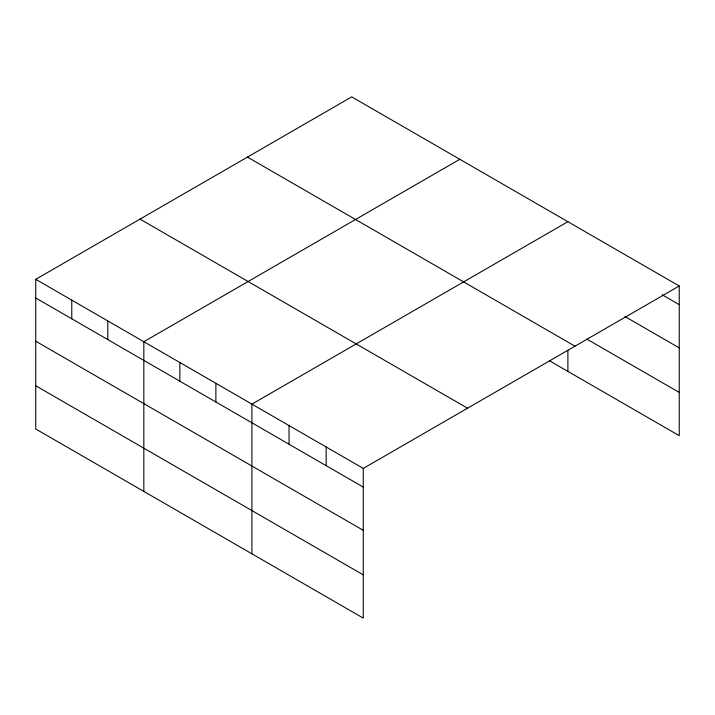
<?xml version="1.0" encoding="UTF-8"?>
<svg xmlns="http://www.w3.org/2000/svg" width="715" height="715" viewBox="0 0 715 715"><rect width="100%" height="100%" fill="white"/><g stroke="black" fill="none" stroke-linecap="round" stroke-linejoin="round"><path stroke-width="1.07" d="M35.75 279.324L363.274 468.414L363.274 618.109L35.75 429.009L35.75 279.324L351.726 96.891L679.25 285.991L679.25 435.676L549.88 360.986M459.808 159.293L143.831 341.725L143.831 491.411M567.889 221.695L251.912 404.127L251.912 553.812M363.274 468.414L679.25 285.991M662.117 294.768L679.25 304.661M624.999 316.575L679.25 347.892M586.926 339.142L679.25 392.437M247.453 157.094L574.976 346.185M140.024 219.121L467.547 408.211M35.75 297.994L363.274 487.094M35.75 341.234L363.274 530.324M35.75 385.778L363.274 574.869M567.889 350.323L567.889 371.38M326.147 446.982L326.147 465.662M289.03 425.559L289.03 444.23M215.885 383.329L215.885 402M179.858 362.523L179.858 381.193M107.804 320.928L107.804 339.598M71.777 300.121L71.777 318.801"/></g></svg>
